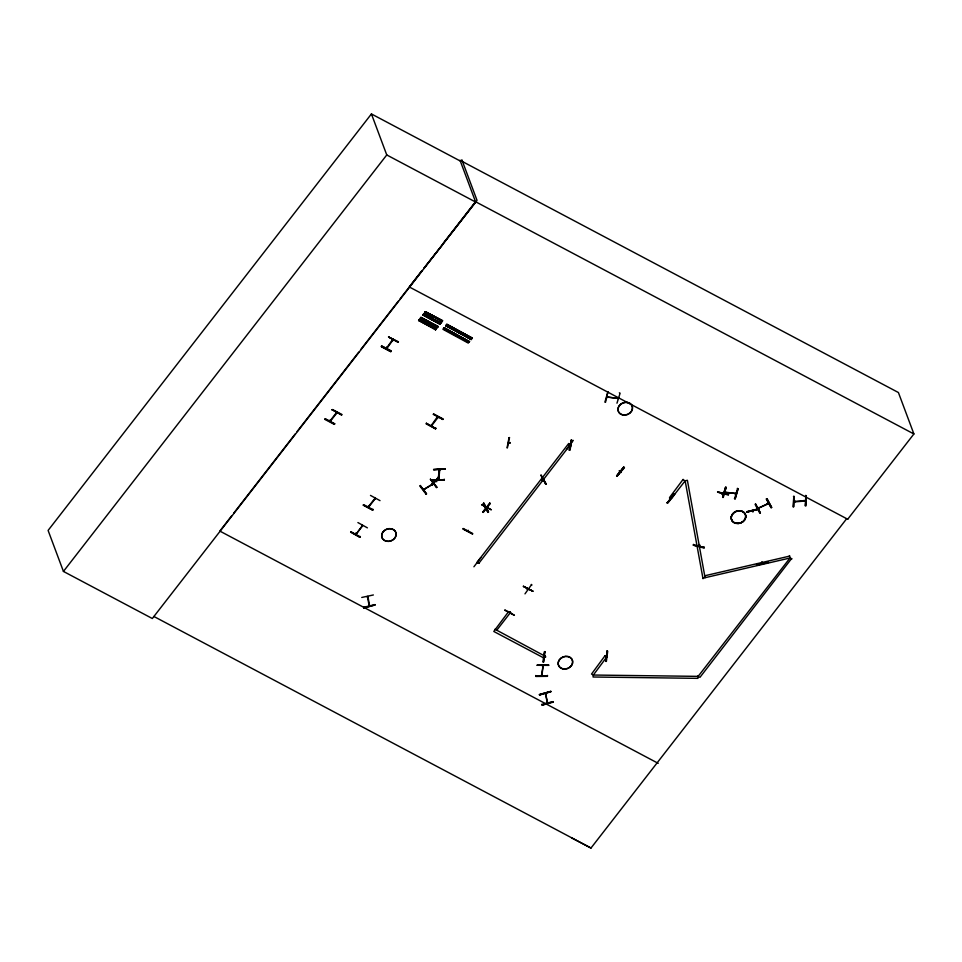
<?xml version="1.0" encoding="UTF-8"?>
<svg xmlns="http://www.w3.org/2000/svg" width="962" height="962" viewBox="0 0 962 962"><rect width="100%" height="100%" fill="white"/><g stroke="black" fill="none" stroke-linecap="round" stroke-linejoin="round"><path stroke-width="1.44" d="M545.682 694.408L545.526 693.446M547.667 703.126L547.258 701.623M547.354 675.396L547.414 676.31L535.798 676.406L535.75 675.516M547.402 676.298L535.798 676.334M547.486 675.745L535.834 675.841L547.438 675.733M793.842 496.344L793.025 506.842L793.674 506.794L793.915 496.308M793.566 506.709L793.927 496.572M804.46 501.19L804.076 500.324M804.352 501.094L805.531 500.649M806.288 495.658L806 505.844L805.35 505.892L806.348 495.695L805.579 495.406M805.855 495.695L805.314 505.579M334.62 423.869L325.108 418.65L324.891 419.396L334.319 424.386L334.572 423.557M372.691 510.149L363.275 505.11L372.691 510.1L372.955 509.307M381.746 346.164L391.173 351.154L390.788 351.647L381.361 346.657L381.601 345.839L391.041 350.805M368.025 597.414L367.448 596.524L369.24 606.325M367.845 596.705L368.049 597.522L367.845 596.428M369.167 606.204L369.432 605.146L369.709 606.156M390.776 351.635L381.385 346.573M426.358 423.124L426.142 423.869L435.558 428.86L435.822 428.018M435.558 428.848L426.443 423.352L435.834 428.451M360.257 536.495L360.004 537.325L350.902 531.866M350.926 531.806L360.389 536.832M359.992 537.313L350.637 532.19M753.33 511.628L752.729 511.88L753.126 510.786M762.024 562.493L762.71 563.203M433.658 469.793L445.346 468.807L433.549 469.408M438.359 479.761L438.9 478.751M439.718 470.49L439.081 470.622L439.285 469.588M439.057 468.987L438.323 479.557M439.73 469.781L438.768 479.749M432.623 479.617L432.696 480.531L444.336 480.11L444.264 479.208M444.336 480.11L432.708 479.954L444.36 479.653M758.236 508.754L759.319 508.201L758.994 507.419M768.806 503.595L767.724 504.136L767.303 503.379M486.159 507.575L487.445 507.443L487.193 506.577M487.506 507.371L486.592 507.864M548.737 665.379L537.024 665.295M541.474 675.805L542.111 674.879M542.736 665.62L542.544 666.726L543.145 666.534M541.45 675.661L543.133 665.62M543.121 665.716L541.883 675.793M544.925 651.875L544.288 651.875L542.953 662.06L543.602 662.048L544.805 651.527M544.54 656.673L545.526 657.13L544.324 656.733M545.418 656.349L545.394 657.226L544.348 657.226M604.93 656.096L606.373 656.517M698.051 675.865L697.931 678.354L593.049 677.007L593.35 675.035L606.938 656.757M436.159 480.904L436.724 481.709L435.93 480.844M486.087 507.708L485.125 507.443L485.594 507.022M477.368 562.662L478.535 562.662M569.865 445.37L570.863 445.911L571.007 445.141M620.286 472.089L619.396 470.622M620.117 471.993L621.32 472.138L619.36 470.743M670.815 498.352L669.564 498.232L670.045 497.811M433.237 483.309L433.465 483.898L423.436 489.718M424.639 489.405L423.641 489.995M432.239 483.333L432.635 484.355M329.822 421.308L330.591 420.322L330.267 421.464M336.52 413.456L336.423 411.928M336.472 413.432L337.073 412.662M386.291 348.569L387.229 347.33M393.542 339.911L392.592 340.428M369.131 505.832L368.53 507.239M374.843 499.194L375.457 498.412M438.323 417.135L437.638 418.049L437.037 417.46M507.443 447.679L509.403 437.506M507.046 447.931L509.006 437.758M509.752 443.133L508.609 443.133L509.619 443.181M509.872 443.145L509.776 442.364M570.286 444.985L568.987 445.358L570.394 445.021M569.324 450.324L571.248 439.85L571.921 440.187L569.961 450.36L569.203 449.988L571.368 440.103M355.543 534.223L356.565 533.501M426.455 493.831L420.334 485.569M420.394 485.497L419.973 486.183L426.034 494.143M699.386 545.983L698.797 546.067M699.326 545.971L699.518 544.648M722.342 494.456L723.183 493.686M723.135 493.903L722.342 494.564L723.159 493.819M438.323 478.848L438.311 478.21M433.646 469.636L445.298 469.191M607.888 391.787L604.894 402.188L605.531 402.248L607.912 392.051M607.01 396.981L618.109 398.436L606.854 397.005M607.768 397.546L607.96 396.693M619.348 392.797L620.105 393.205L616.967 403.198M483.321 503.595L487.974 512.361L483.321 503.595L483.79 502.982M487.974 512.409L488.431 511.784L483.754 503.354M468.41 530.495L467.881 531.12M509.788 611.772L509.884 612.866L510.113 611.952M725.576 487.229L722.642 497.366L723.268 497.438L726.166 487.349L722.678 497.33L725.528 487.253L726.166 487.349M725.937 492.255L724.771 492.219M736.074 493.554L734.92 493.891M735.858 493.47L724.663 492.568M737.553 488.636L734.571 498.773L735.208 498.857L738.07 488.72L735.136 498.809L734.451 498.436M704.232 547.186L704.112 548.075L693.361 545.226L693.482 544.36M693.554 544.732L704.364 547.522L693.361 545.153M548.785 664.995L537.181 665.115M699.699 545.31L699.182 546.163M435.57 329.822L418.626 320.442L421.176 317.424L438.191 326.443L435.521 329.846M435.654 329.569L436.339 328.812L419.312 319.793L436.327 328.836L419.071 319.865L418.638 320.55M420.49 318.061L437.433 327.453L420.49 318.061L437.878 326.876L420.875 317.821M437.518 327.188L420.502 318.169L420.887 317.352M422.943 315.139L439.947 324.17L423.027 314.766L425.577 311.748L442.592 320.791L425.288 311.676M423.039 314.875L423.713 314.129L440.728 323.172L423.472 314.189M425.132 312.325L442.123 321.404M425.336 311.82L442.279 321.2M439.923 324.182L442.604 320.767L425.396 311.868M441.786 321.801L442.364 320.839M468.314 343.109L442.989 329.329L443.169 328.739L468.843 342.424M443.722 328.439L469.035 342.219L443.662 328.475L444.216 327.789L469.492 341.654M444.203 327.826L469.179 341.835M445.875 325.757L446.368 325.108L471.224 339.49L445.815 325.793L471.224 339.49M472.354 338.071L446.681 324.35L446.5 324.94L472.005 338.299M447.041 324.29L472.282 338.155M468.975 342.256L469.528 341.57M471.127 339.574L471.681 338.889L446.332 325.204M761.964 562.517L761.892 561.856M472.595 533.489L463.191 528.475M472.522 534.066L463.131 528.992M472.655 533.85L463.131 529.052M504.954 610.293L514.417 615.295L504.894 609.932M544.805 651.815L543.482 661.964M509.523 612.553L510.305 612.421M717.616 492.219L728.619 494.504L717.532 491.835M722.342 494.564L722.811 493.578M698.845 545.959L699.687 545.081M329.918 421.103L336.472 412.566M330.82 420.707L330.122 419.865M336.953 412.818L330.146 421.488M386.387 348.352L392.965 339.093M387.289 347.967L386.628 348.737M386.7 348.653L393.109 339.778L392.821 340.764M369.24 506.397L368.506 505.615M375.324 498.581L374.627 497.727M432.07 425.18L431.998 424.543M438.191 417.292L437.494 416.438M361.808 526.142L362.494 525.372M325.168 418.987L334.692 423.893M423.088 314.815L440.283 323.737L440.74 323.136L423.484 314.297M437.963 326.623L420.935 317.484M440.055 323.893L422.991 314.634M440.416 323.581L423.352 314.586M441.919 321.524L424.891 312.397M446.584 324.843L471.897 338.624M471.332 339.153L446.079 325.288M793.866 501.551L795.117 501.851L795.009 501.022M699.266 545.081L699.146 544.552M605.134 656.168L606.276 656.132M717.664 492.039L728.366 495.045M460.317 161.039L371.428 113.949L48.1 530.423L63.432 571.428L152.321 618.518L475.649 202.056L460.028 160.281L898.412 392.532L913.9 433.97L847.666 519.288M63.432 571.428L386.76 154.954L371.428 113.949M231.782 515.668L219.817 531.072L658.2 763.335M233.622 513.299L295.25 433.91M297.09 431.529L358.73 352.14M360.57 349.771L398.28 301.19M400.12 298.821L422.198 270.394L409.319 286.965L847.702 519.227L846.68 518.686L590.981 848.051L571.873 838.01M424.038 268.025L442.544 244.685M443.338 243.158L475.517 201.707L913.9 433.97M332.167 410.028L332.551 409.535L341.967 414.526L341.594 415.019L332.034 409.68M388.576 336.904L398.064 342.28L398.448 341.787L388.516 336.94M433.922 328.547L436.219 325.589M438.323 322.871L440.62 319.913M433.417 414.502L433.802 414.009L443.217 418.999L442.833 419.492L433.345 414.117M363.275 505.158L363.66 504.665L373.076 509.656M437.89 417.003L437.662 416.402L431.072 425.781M375.024 498.28L368.193 506.938L368.771 507.106M438.215 417.171L431.589 425.793M368.602 507.154L375.36 498.508M380.014 500.637L370.478 495.406M570.526 444.456L478.823 563.323L476.996 562.361L568.698 443.482M545.189 655.843L544.035 658.08L493.795 631.457L508.718 611.471M510.557 612.433L496.765 630.194M705.062 577.681L687.385 480.278L685.148 480.82L671.368 498.569L669.528 497.594L683.128 479.329M698.244 676.37L593.35 675.035L591.522 674.061L604.978 655.747M791.654 558.465L699.951 677.344L698.123 676.37L790.006 558.008L789.465 555.591M424.11 268.061L477.044 200.397L461.844 159.74M362.421 525.468L356.108 534.259M362.758 525.685L355.868 534.391M367.388 527.849L357.9 522.558M439.285 476.575L431.806 485.137L439.153 476.226M439.093 476.226L432.227 485.293M485.245 507.467L485.377 506.421M490.235 503.571L483.297 512.421L482.647 511.808M473.917 566.774L480.796 557.683M566.426 449.482L573.292 440.392M526.935 588.924L528.066 589.033M623.629 467.243L616.666 476.106M524.987 593.867L531.481 584.752M616.774 476.202L623.725 467.364L616.594 475.853M623.544 467.015L624.446 467.748L616.967 476.31L623.821 467.135M616.846 475.974L623.989 467.46M620.899 472.486L621.248 471.765M667.087 502.597L667.736 503.21L674.687 494.36L674.037 493.746M570.274 445.418L570.767 445.839M467.893 531.192L468.085 530.315M481.673 504.701L491.366 509.824L481.649 504.701M523.472 586.507L533.056 591.281L523.34 586.159M528.066 589.526L528.294 589.153M508.657 442.736L509.812 442.785M369.636 606.228L367.941 596.62M805.362 501.046L793.854 501.899M420.37 485.882L426.551 493.867L425.998 494.215M606.216 656.565L605.206 656.529M432.431 484.03L433.646 483.73M386.868 347.739L386.592 347.114M431.649 424.951L431.397 425.962M388.684 337.145L398.1 342.135M341.63 414.887L332.094 409.644M433.489 414.333L442.917 419.324M435.99 329.269L418.626 320.442M446.765 324.435L472.077 338.215M768.614 503.679L757.984 508.357L768.65 503.222M423.545 489.646L433.321 483.513M430.471 479.22L436.556 487.602L437.109 487.253L430.387 479.232M486.135 507.515L487.193 507.034M527.885 588.997L527.176 588.503M486.063 507.912L485.185 507.371M477.621 562.301L478.559 562.806M771.656 507.443L766.942 498.677L771.68 507.467L771.091 507.756L766.377 499.001L766.967 498.713M760.281 512.614L759.812 513.239L755.134 504.413L755.567 503.847M543.229 479.822L542.556 480.591M542.424 480.591L543.386 480.134M541.053 475.18L545.743 484.319L546.332 484.042L540.969 475.192M436.616 487.493L430.555 479.449M793.434 496.657L794.047 496.645M539.538 695.033L550.865 691.377L539.405 694.648M539.405 694.492L550.877 691.401M539.49 694.889L550.961 691.798M545.634 693.602L547.246 703.138M553.306 702.128L541.834 705.218L553.198 701.635L541.606 704.388M794.107 501.479L805.41 500.661M373.376 594.961L361.748 597.462M363.54 607.311L375.072 604.569M363.756 608.152L375.204 604.906L363.672 607.743M789.658 556.108L704.713 575.781M702.825 578.222L790.006 558.008L791.846 558.982M747.089 512.157L758.537 508.91L746.957 511.784M746.981 511.616L758.537 508.934M747.053 512.012L758.597 509.331M771.163 507.659L766.377 499.001M541.173 475.432L545.815 484.223M725.035 492.135L735.954 493.542M544.408 656.781L545.574 656.781M508.958 437.794L509.607 437.818M569.179 445.009L570.213 445.057M570.153 445.418L569.227 445.43M738.107 488.756L737.349 488.335M432.684 484.367L432.203 483.489M762.169 563.359L762.06 562.385M386.76 154.954L475.649 202.056M683.321 479.846L685.148 480.82L703.018 578.727M568.879 443.999L570.719 444.973M605.302 656.3L607.13 657.274M508.91 611.976L510.75 612.95M545.382 656.361L494.937 629.22M153.92 616.486L590.981 848.051M619.384 471.536L621.079 472.45M569.973 445.37L570.767 445.442M490.247 503.583L489.67 503.018M531.938 585.04L531.289 584.415M478.318 563.119L477.537 562.758M444.131 327.91L469.516 341.606M523.472 586.411L532.744 591.185M760.413 512.95L755.591 504.136L760.221 512.674M483.922 503.33L488.564 512.121M439.79 469.781L439.466 468.975M753.09 511.435L753.078 510.87M768.085 561.64L768.301 562.529L756.757 565.199L756.541 564.321M616.822 397.486L617.099 398.4L616.726 397.847M606.938 650.913L607.707 651.25L606.373 661.435L605.603 661.098M541.991 479.918L542.315 480.651M433.165 315.837L430.856 318.807M431.433 314.923L429.136 317.881M429.894 314.117L427.597 317.075M428.162 313.203L425.865 316.161M427.02 312.59L424.711 315.548M428.751 321.512L426.455 324.471M527.946 589.598L526.623 588.347M427.032 320.599L424.735 323.557M425.493 319.793L423.196 322.751M423.761 318.867L421.464 321.837M422.607 318.266L420.31 321.224M485.762 507.539L485.173 506.577M437.013 417.051L437.265 417.797M478.499 562.433L478.823 563.323M392.724 339.225L392.989 339.851M374.867 497.594L374.795 497.691M336.243 411.964L336.52 412.59M356.156 532.816L356.012 532.732M367.809 596.813L368.049 597.522M367.268 596.837L367.64 597.606M368.879 604.809L368.951 605.471M545.49 693.53L547.643 703.03M607.118 651.166L605.735 661.435L607.154 651.202M489.754 503.246L482.768 512.145L489.79 503.294M674.206 494.035L667.219 502.934L674.206 494.035M768.205 561.976L756.649 564.646L768.217 562.073M562.818 668.903A7.395 6.157 -20.5 0 0 572.606 661.074A7.395 6.157 -20.5 0 0 560.894 658.357A7.395 6.157 -20.5 0 0 562.818 668.903M562.746 668.794A7.431 6.205 -20.5 0 0 572.594 660.906A7.431 6.205 -20.5 0 0 560.81 658.176A7.431 6.205 -20.5 0 0 562.746 668.794M735.882 523.388A7.431 6.205 -20.5 0 0 745.718 515.512A7.431 6.205 -20.5 0 0 733.946 512.77A7.431 6.205 -20.5 0 0 735.882 523.388M735.822 523.232A7.431 6.205 -20.5 0 0 745.658 515.343A7.431 6.205 -20.5 0 0 733.886 512.614A7.431 6.205 -20.5 0 0 735.822 523.232A7.431 6.205 -20.5 0 0 745.67 515.355A7.431 6.205 -20.5 0 0 733.886 512.626A7.431 6.205 -20.5 0 0 735.822 523.244M386.303 541.257A7.431 6.205 -20.5 0 0 396.14 533.369A7.431 6.205 -20.5 0 0 384.355 530.639A7.431 6.205 -20.5 0 0 386.303 541.257M386.243 541.101A7.431 6.205 -20.5 0 0 396.079 533.213A7.431 6.205 -20.5 0 0 384.307 530.483A7.431 6.205 -20.5 0 0 386.243 541.101M622.606 414.935A7.431 6.205 -20.5 0 0 632.455 407.058A7.431 6.205 -20.5 0 0 620.67 404.329A7.431 6.205 -20.5 0 0 622.606 414.935M622.546 414.778A7.431 6.205 -20.5 0 0 632.395 406.902A7.431 6.205 -20.5 0 0 620.61 404.172A7.431 6.205 -20.5 0 0 622.546 414.778"/></g></svg>
